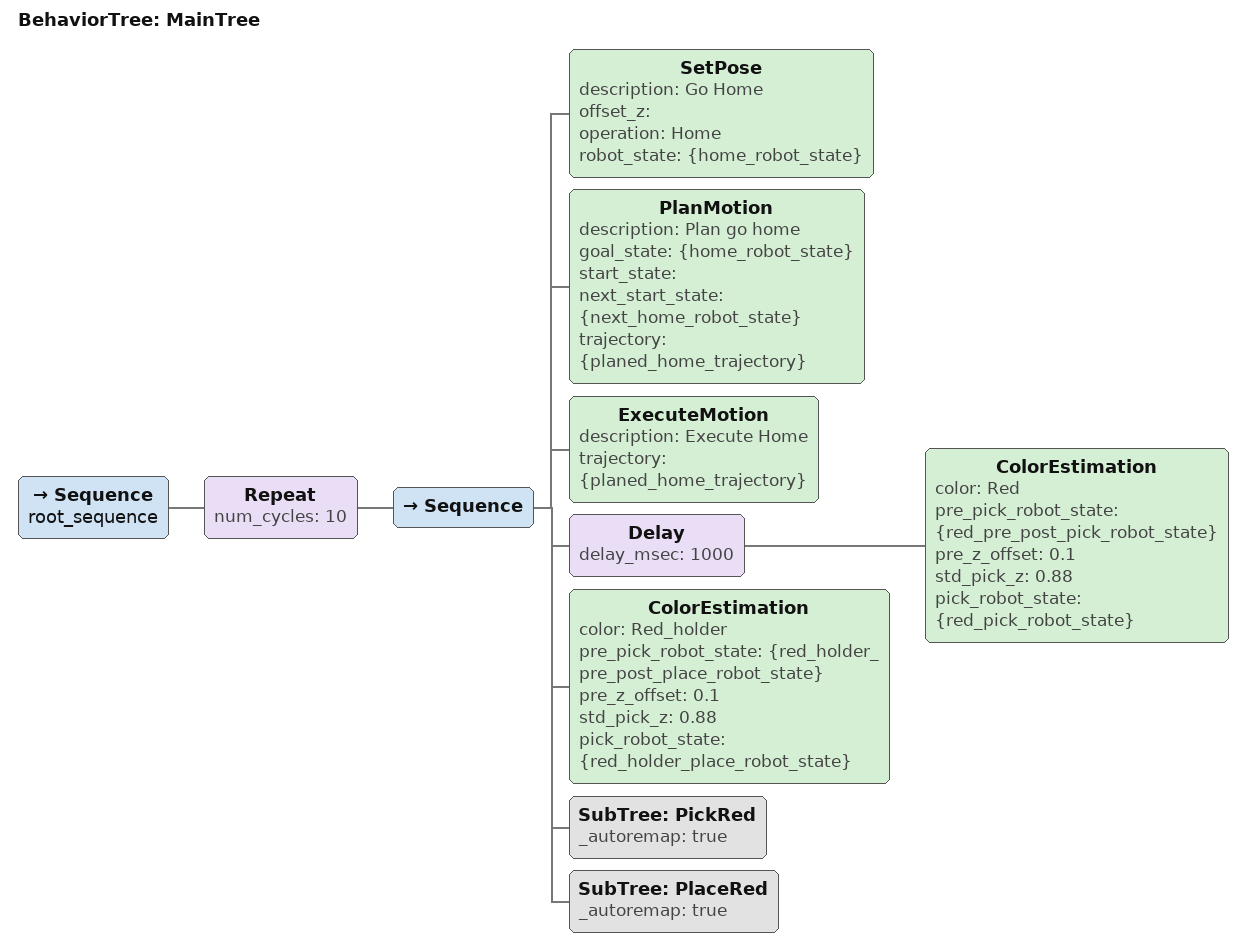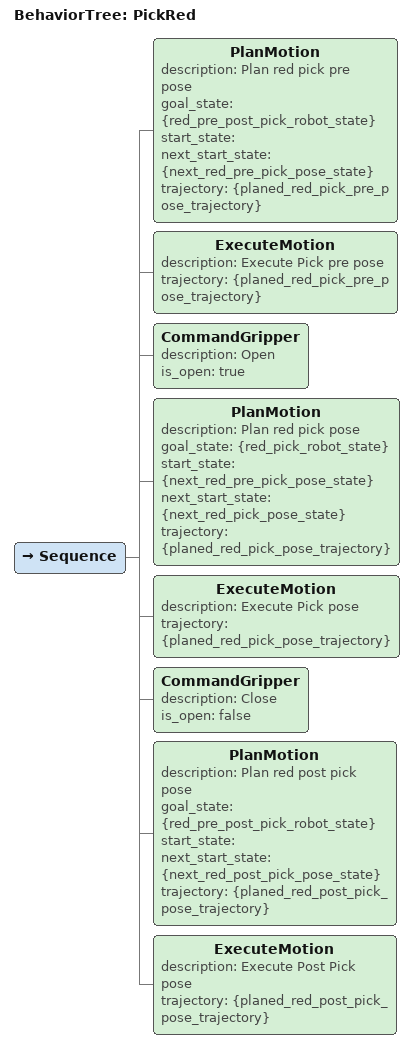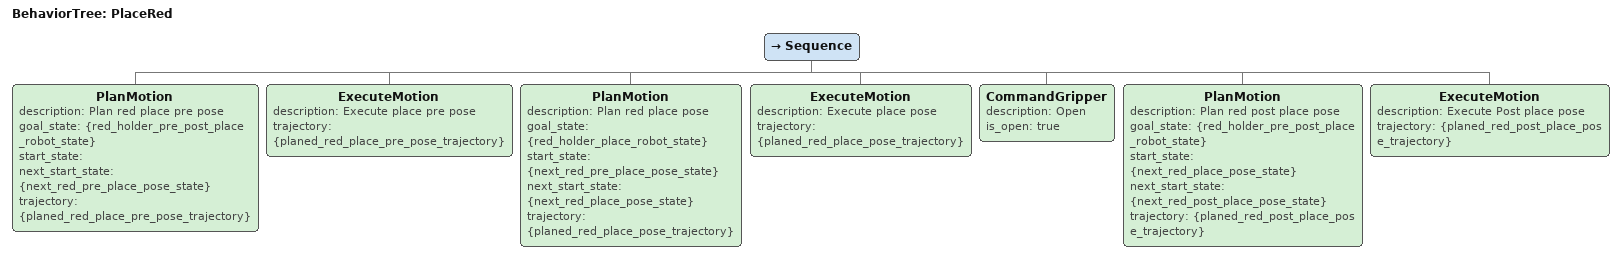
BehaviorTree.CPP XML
<?xml version="1.0" encoding="UTF-8"?>
<root BTCPP_format="4"
      main_tree_to_execute="MainTree">
  <BehaviorTree ID="MainTree">
    <Sequence name="root_sequence">
      <Repeat num_cycles="10">
        <Sequence>
          <SetPose description="Go Home"
                   offset_z=""
                   operation="Home"
                   robot_state="{home_robot_state}"/>
          <PlanMotion description="Plan go home"
                      goal_state="{home_robot_state}"
                      start_state=""
                      next_start_state="{next_home_robot_state}"
                      trajectory="{planed_home_trajectory}"/>
          <ExecuteMotion description="Execute Home"
                         trajectory="{planed_home_trajectory}"/>
          <Delay delay_msec="1000">
            <ColorEstimation color="Red"
                             pre_pick_robot_state="{red_pre_post_pick_robot_state}"
                             pre_z_offset="0.1"
                             std_pick_z="0.88"
                             pick_robot_state="{red_pick_robot_state}"/>
          </Delay>
          <ColorEstimation color="Red_holder"
                           pre_pick_robot_state="{red_holder_pre_post_place_robot_state}"
                           pre_z_offset="0.1"
                           std_pick_z="0.88"
                           pick_robot_state="{red_holder_place_robot_state}"/>
          <SubTree ID="PickRed"
                   _autoremap="true"/>
          <SubTree ID="PlaceRed"
                   _autoremap="true"/>
        </Sequence>
      </Repeat>
    </Sequence>
  </BehaviorTree>

  <BehaviorTree ID="PickRed">
    <Sequence>
      <PlanMotion description="Plan red pick pre pose"
                  goal_state="{red_pre_post_pick_robot_state}"
                  start_state=""
                  next_start_state="{next_red_pre_pick_pose_state}"
                  trajectory="{planed_red_pick_pre_pose_trajectory}"/>
      <ExecuteMotion description="Execute Pick pre pose"
                     trajectory="{planed_red_pick_pre_pose_trajectory}"/>
      <CommandGripper description="Open"
                      is_open="true"/>
      <PlanMotion description="Plan red pick pose"
                  goal_state="{red_pick_robot_state}"
                  start_state="{next_red_pre_pick_pose_state}"
                  next_start_state="{next_red_pick_pose_state}"
                  trajectory="{planed_red_pick_pose_trajectory}"/>
      <ExecuteMotion description="Execute Pick pose"
                     trajectory="{planed_red_pick_pose_trajectory}"/>
      <CommandGripper description="Close"
                      is_open="false"/>
      <PlanMotion description="Plan red post pick pose"
                  goal_state="{red_pre_post_pick_robot_state}"
                  start_state=""
                  next_start_state="{next_red_post_pick_pose_state}"
                  trajectory="{planed_red_post_pick_pose_trajectory}"/>
      <ExecuteMotion description="Execute Post Pick pose"
                     trajectory="{planed_red_post_pick_pose_trajectory}"/>
    </Sequence>
  </BehaviorTree>

  <BehaviorTree ID="PlaceRed">
    <Sequence>
      <PlanMotion description="Plan red place pre pose"
                  goal_state="{red_holder_pre_post_place_robot_state}"
                  start_state=""
                  next_start_state="{next_red_pre_place_pose_state}"
                  trajectory="{planed_red_place_pre_pose_trajectory}"/>
      <ExecuteMotion description="Execute place pre pose"
                     trajectory="{planed_red_place_pre_pose_trajectory}"/>
      <PlanMotion description="Plan red place pose"
                  goal_state="{red_holder_place_robot_state}"
                  start_state="{next_red_pre_place_pose_state}"
                  next_start_state="{next_red_place_pose_state}"
                  trajectory="{planed_red_place_pose_trajectory}"/>
      <ExecuteMotion description="Execute place pose"
                     trajectory="{planed_red_place_pose_trajectory}"/>
      <CommandGripper description="Open"
                      is_open="true"/>
      <PlanMotion description="Plan red post place pose"
                  goal_state="{red_holder_pre_post_place_robot_state}"
                  start_state="{next_red_place_pose_state}"
                  next_start_state="{next_red_post_place_pose_state}"
                  trajectory="{planed_red_post_place_pose_trajectory}"/>
      <ExecuteMotion description="Execute Post place pose"
                     trajectory="{planed_red_post_place_pose_trajectory}"/>
    </Sequence>
  </BehaviorTree>

</root>
